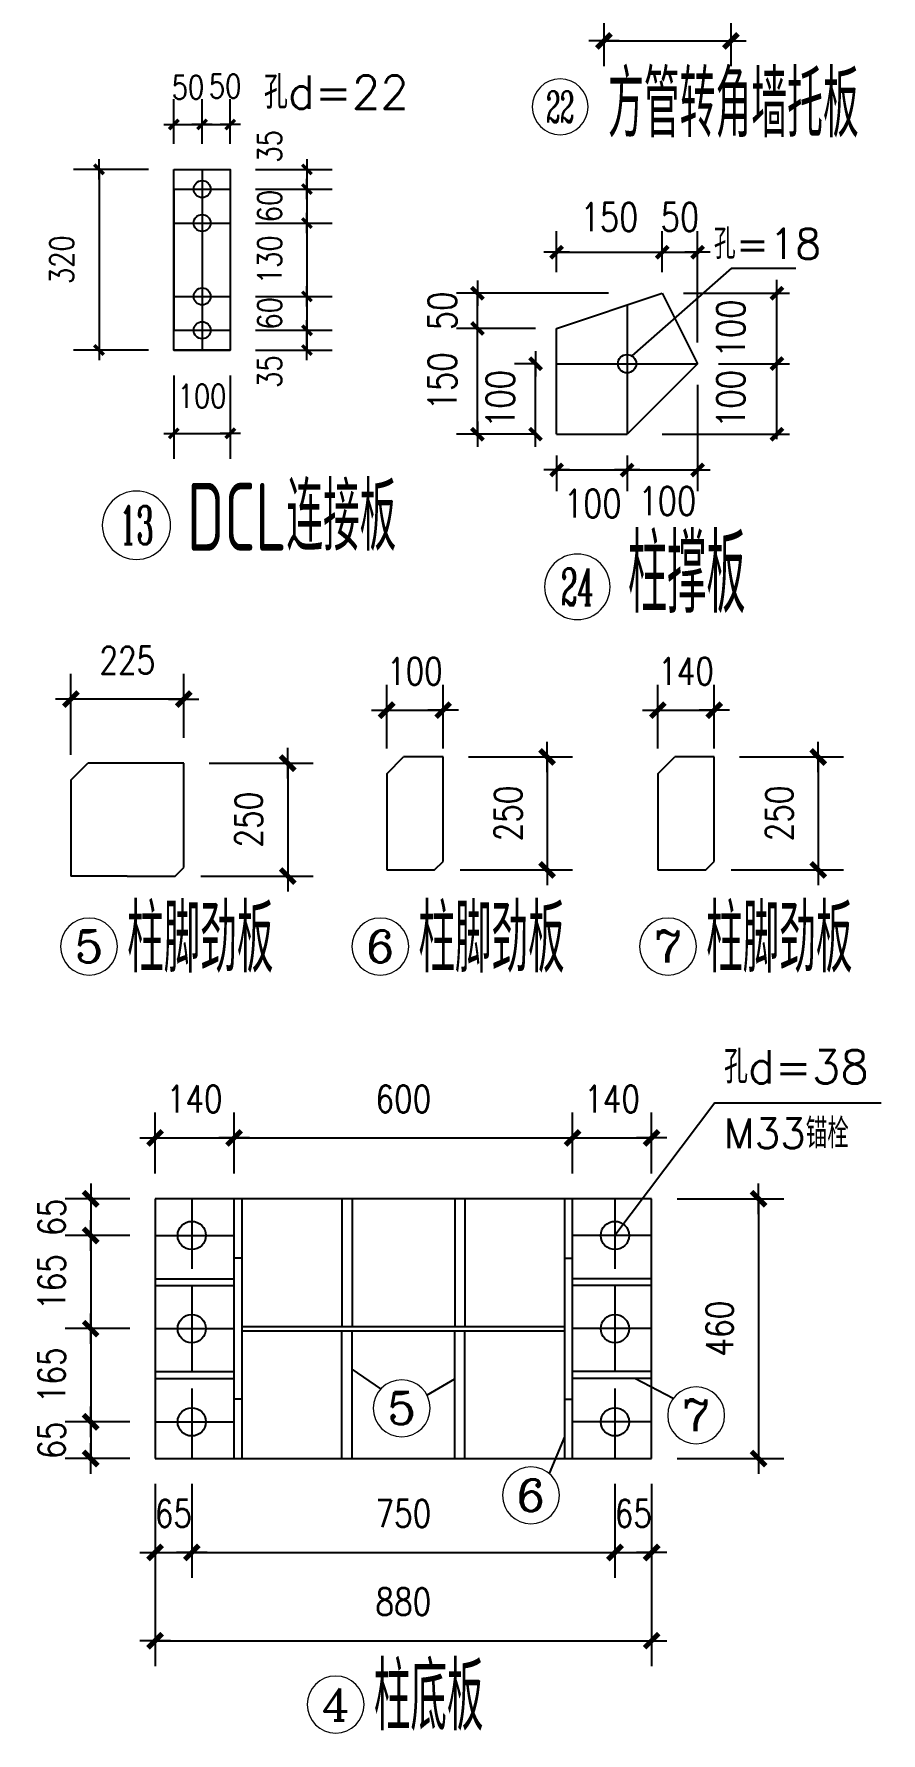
# Model space of a CAD drawing. Header units: millimetres. Extents: x 2451220 to 4527627, y -5186613 to -1639140.
# Drawn here: x 2491842 to 2494845, y -1710885 to -1704867 of the extents above; entities that cross this region are included whole.
import ezdxf
from ezdxf.enums import TextEntityAlignment as Align

# ---------------------------------------------------------------- set-up
doc = ezdxf.new("R2010")
doc.units = ezdxf.units.MM
doc.header["$LTSCALE"] = 1000
doc.header["$PDMODE"] = 34
doc.linetypes.add('CENTER', pattern=[50.8, 31.75, -6.35, 6.35, -6.35])
doc.layers.add('轴线层', color=1, linetype='CENTER', lineweight=15)
doc.layers.add('钢架', color=7, linetype='Continuous', lineweight=25)
doc.styles.add('COMPLEX', font='COMPLEX')
doc.styles.add('DIM_FONT', font='simplex.shx', dxfattribs={"width": 0.8, "bigfont": 'hztxt.shx'})
doc.styles.add('hz', font='gbenor.shx', dxfattribs={"width": 0.75, "height": 100, "bigfont": 'gbcbig.shx'})
doc.styles.get("Standard").update_dxf_attribs({"font": 'txt', "bigfont": 'gbcbig.shx'})
doc.dimstyles.new('WGH(2)', dxfattribs={"dimscale": 1.2, "dimtxt": 100, "dimasz": 0.5, "dimexe": 75, "dimexo": 75, "dimgap": 75, "dimtad": 1, "dimdec": 0, "dimlfac": 0.5, "dimzin": 0, "dimdsep": 46, "dimtxsty": 'DIM_FONT', "dimblk1": '_DIMX', "dimblk2": '_DIMX', "dimsah": 1, "dimcen": 0.09, "dimclrd": 3, "dimclre": 3, "dimclrt": 7, "dimadec": 0, "dimazin": 0, "dimtfac": 1, "dimtdec": 0, "dimtix": 1, "dimtmove": 2, "dimatfit": 3, "dimldrblk": '_DIMX', "dimfxl": 1, "dimtolj": 1, "dimtzin": 0, "dimarcsym": 0})
doc.dimstyles.new('WGH(3)', dxfattribs={"dimscale": 1.2, "dimtxt": 100, "dimasz": 0.3, "dimexe": 75, "dimexo": 75, "dimgap": 75, "dimtad": 1, "dimdec": 0, "dimlfac": 0.333333, "dimzin": 0, "dimdsep": 46, "dimtxsty": 'DIM_FONT', "dimblk1": '_DIMX', "dimblk2": '_DIMX', "dimsah": 1, "dimcen": 0.09, "dimclrd": 3, "dimclre": 3, "dimclrt": 7, "dimazin": 0, "dimtfac": 1, "dimtdec": 0, "dimtix": 1, "dimtmove": 2, "dimatfit": 3, "dimldrblk": '_DIMX', "dimfxl": 1, "dimtolj": 1, "dimtzin": 0, "dimarcsym": 0})

# ---------------------------------------------------------------- blocks, each defined once
blk = doc.blocks.new('_DIMX')
blk.add_line((-150, 0), (150, 0))
at = {"const_width": 50}
blk.add_lwpolyline([(-70, -70), (70, 70)], dxfattribs=at)
blk = doc.blocks.new('*D1784')
at = {"color": 3, "lineweight": -2}
for p, q in [((2492271.7, -1710002.4), (2492271.7, -1710335.1)), ((2492401.7, -1710002.4), (2492401.7, -1710335.1)), ((2492271.3, -1710245.1), (2492271, -1710245.1)), ((2492271.7, -1710245.1), (2492401.7, -1710245.1)), ((2492402, -1710245.1), (2492402.4, -1710245.1))]:
    blk.add_line(p, q, dxfattribs=at)
at = {"layer": 'Defpoints', "color": 0}
for p in [(2492271.7, -1709912.4), (2492401.7, -1709912.4), (2492401.7, -1710245.1)]:
    blk.add_point(p, dxfattribs=at)
at = {"color": 3, "lineweight": -2, "xscale": 0.36, "yscale": 0.36, "zscale": 0.36}
blk.add_blockref('_DIMX', (2492271.7, -1710245.1), dxfattribs=at)
at = {"color": 3, "lineweight": -2, "xscale": 0.36, "yscale": 0.36, "zscale": 0.36, "rotation": 180}
blk.add_blockref('_DIMX', (2492401.7, -1710245.1), dxfattribs=at)
at = {"color": 7, "insert": (2492336.7, -1710107.1), "char_height": 96, "attachment_point": 5, "style": 'DIM_FONT'}
blk.add_mtext('\\A1;65', dxfattribs=at)
blk = doc.blocks.new('*D1785')
at = {"color": 3, "lineweight": -2}
for p, q in [((2492401.7, -1710002.4), (2492401.7, -1710335.1)), ((2493901.7, -1710002.4), (2493901.7, -1710335.1)), ((2492402, -1710245.1), (2493901.3, -1710245.1))]:
    blk.add_line(p, q, dxfattribs=at)
at = {"layer": 'Defpoints', "color": 0}
for p in [(2492401.7, -1709912.4), (2493901.7, -1709912.4), (2493901.7, -1710245.1)]:
    blk.add_point(p, dxfattribs=at)
at = {"color": 3, "lineweight": -2, "xscale": 0.36, "yscale": 0.36, "zscale": 0.36, "rotation": 180}
blk.add_blockref('_DIMX', (2492401.7, -1710245.1), dxfattribs=at)
at = {"color": 3, "lineweight": -2, "xscale": 0.36, "yscale": 0.36, "zscale": 0.36}
blk.add_blockref('_DIMX', (2493901.7, -1710245.1), dxfattribs=at)
at = {"color": 7, "insert": (2493151.7, -1710107.1), "char_height": 96, "attachment_point": 5, "style": 'DIM_FONT'}
blk.add_mtext('\\A1;750', dxfattribs=at)
blk = doc.blocks.new('*D1786')
at = {"color": 3, "lineweight": -2}
for p, q in [((2493901.7, -1710002.4), (2493901.7, -1710335.1)), ((2494031.7, -1710002.4), (2494031.7, -1710335.1)), ((2493901.3, -1710245.1), (2493901, -1710245.1)), ((2493901.7, -1710245.1), (2494031.7, -1710245.1)), ((2494032, -1710245.1), (2494032.4, -1710245.1))]:
    blk.add_line(p, q, dxfattribs=at)
at = {"layer": 'Defpoints', "color": 0}
for p in [(2493901.7, -1709912.4), (2494031.7, -1709912.4), (2494031.7, -1710245.1)]:
    blk.add_point(p, dxfattribs=at)
at = {"color": 3, "lineweight": -2, "xscale": 0.36, "yscale": 0.36, "zscale": 0.36}
blk.add_blockref('_DIMX', (2493901.7, -1710245.1), dxfattribs=at)
at = {"color": 3, "lineweight": -2, "xscale": 0.36, "yscale": 0.36, "zscale": 0.36, "rotation": 180}
blk.add_blockref('_DIMX', (2494031.7, -1710245.1), dxfattribs=at)
at = {"color": 7, "insert": (2493966.7, -1710107.1), "char_height": 96, "attachment_point": 5, "style": 'DIM_FONT'}
blk.add_mtext('\\A1;65', dxfattribs=at)
blk = doc.blocks.new('*D1787')
at = {"color": 3, "lineweight": -2}
for p, q in [((2492181.7, -1708992.4), (2491953.3, -1708992.4)), ((2492043.3, -1708992), (2492043.3, -1708991.7)), ((2492043.3, -1708992.4), (2492043.3, -1709122.4)), ((2492181.7, -1709122.4), (2491953.3, -1709122.4)), ((2492043.3, -1709122.7), (2492043.3, -1709123.1))]:
    blk.add_line(p, q, dxfattribs=at)
at = {"layer": 'Defpoints', "color": 0}
for p in [(2492271.7, -1708992.4), (2492043.3, -1709122.4), (2492271.7, -1709122.4)]:
    blk.add_point(p, dxfattribs=at)
at = {"color": 3, "lineweight": -2, "xscale": 0.36, "yscale": 0.36, "zscale": 0.36}
for p, rotation in [((2492043.3, -1708992.4), 270), ((2492043.3, -1709122.4), 90)]:
    blk.add_blockref('_DIMX', p, dxfattribs=dict(at, rotation=rotation))
at = {"color": 7, "insert": (2491905.3, -1709057.4), "char_height": 96, "attachment_point": 5, "rotation": 90, "style": 'DIM_FONT'}
blk.add_mtext('\\A1;65', dxfattribs=at)
blk = doc.blocks.new('*D1788')
at = {"color": 3, "lineweight": -2}
for p, q in [((2492181.7, -1709122.4), (2491953.3, -1709122.4)), ((2492043.3, -1709122), (2492043.3, -1709121.7)), ((2492043.3, -1709122.4), (2492043.3, -1709452.4)), ((2492181.7, -1709452.4), (2491953.3, -1709452.4)), ((2492043.3, -1709452.7), (2492043.3, -1709453.1))]:
    blk.add_line(p, q, dxfattribs=at)
at = {"layer": 'Defpoints', "color": 0}
for p in [(2492271.7, -1709122.4), (2492043.3, -1709452.4), (2492271.7, -1709452.4)]:
    blk.add_point(p, dxfattribs=at)
at = {"color": 3, "lineweight": -2, "xscale": 0.36, "yscale": 0.36, "zscale": 0.36}
for p, rotation in [((2492043.3, -1709122.4), 270), ((2492043.3, -1709452.4), 90)]:
    blk.add_blockref('_DIMX', p, dxfattribs=dict(at, rotation=rotation))
at = {"color": 7, "insert": (2491905.3, -1709287.4), "char_height": 96, "attachment_point": 5, "rotation": 90, "style": 'DIM_FONT'}
blk.add_mtext('\\A1;165', dxfattribs=at)
blk = doc.blocks.new('*D1789')
at = {"color": 3, "lineweight": -2}
for p, q in [((2492181.7, -1709452.4), (2491953.3, -1709452.4)), ((2492043.3, -1709452), (2492043.3, -1709451.7)), ((2492043.3, -1709452.4), (2492043.3, -1709782.4)), ((2492181.7, -1709782.4), (2491953.3, -1709782.4)), ((2492043.3, -1709782.7), (2492043.3, -1709783.1))]:
    blk.add_line(p, q, dxfattribs=at)
at = {"layer": 'Defpoints', "color": 0}
for p in [(2492271.7, -1709452.4), (2492043.3, -1709782.4), (2492271.7, -1709782.4)]:
    blk.add_point(p, dxfattribs=at)
at = {"color": 3, "lineweight": -2, "xscale": 0.36, "yscale": 0.36, "zscale": 0.36}
for p, rotation in [((2492043.3, -1709452.4), 270), ((2492043.3, -1709782.4), 90)]:
    blk.add_blockref('_DIMX', p, dxfattribs=dict(at, rotation=rotation))
at = {"color": 7, "insert": (2491905.3, -1709617.4), "char_height": 96, "attachment_point": 5, "rotation": 90, "style": 'DIM_FONT'}
blk.add_mtext('\\A1;165', dxfattribs=at)
blk = doc.blocks.new('*D1790')
at = {"color": 3, "lineweight": -2}
for p, q in [((2492181.7, -1709782.4), (2491953.3, -1709782.4)), ((2492043.3, -1709782), (2492043.3, -1709781.7)), ((2492043.3, -1709782.4), (2492043.3, -1709912.4)), ((2492181.7, -1709912.4), (2491953.3, -1709912.4)), ((2492043.3, -1709912.7), (2492043.3, -1709913.1))]:
    blk.add_line(p, q, dxfattribs=at)
at = {"layer": 'Defpoints', "color": 0}
for p in [(2492271.7, -1709782.4), (2492043.3, -1709912.4), (2492271.7, -1709912.4)]:
    blk.add_point(p, dxfattribs=at)
at = {"color": 3, "lineweight": -2, "xscale": 0.36, "yscale": 0.36, "zscale": 0.36}
for p, rotation in [((2492043.3, -1709782.4), 270), ((2492043.3, -1709912.4), 90)]:
    blk.add_blockref('_DIMX', p, dxfattribs=dict(at, rotation=rotation))
at = {"color": 7, "insert": (2491905.3, -1709847.4), "char_height": 96, "attachment_point": 5, "rotation": 90, "style": 'DIM_FONT'}
blk.add_mtext('\\A1;65', dxfattribs=at)
blk = doc.blocks.new('*D1791')
at = {"color": 3, "lineweight": -2}
for p, q in [((2492271.7, -1708902.4), (2492271.7, -1708686.7)), ((2492551.7, -1708902.4), (2492551.7, -1708686.7)), ((2492271.3, -1708776.7), (2492271, -1708776.7)), ((2492271.7, -1708776.7), (2492551.7, -1708776.7)), ((2492552, -1708776.7), (2492552.4, -1708776.7))]:
    blk.add_line(p, q, dxfattribs=at)
at = {"layer": 'Defpoints', "color": 0}
for p in [(2492551.7, -1708776.7), (2492271.7, -1708992.4), (2492551.7, -1708992.4)]:
    blk.add_point(p, dxfattribs=at)
at = {"color": 3, "lineweight": -2, "xscale": 0.36, "yscale": 0.36, "zscale": 0.36}
blk.add_blockref('_DIMX', (2492271.7, -1708776.7), dxfattribs=at)
at = {"color": 3, "lineweight": -2, "xscale": 0.36, "yscale": 0.36, "zscale": 0.36, "rotation": 180}
blk.add_blockref('_DIMX', (2492551.7, -1708776.7), dxfattribs=at)
at = {"color": 7, "insert": (2492411.7, -1708638.7), "char_height": 96, "attachment_point": 5, "style": 'DIM_FONT'}
blk.add_mtext('\\A1;140', dxfattribs=at)
blk = doc.blocks.new('*D1792')
at = {"color": 3, "lineweight": -2}
for p, q in [((2492551.7, -1708902.4), (2492551.7, -1708686.7)), ((2493751.7, -1708902.4), (2493751.7, -1708686.7)), ((2492552, -1708776.7), (2493751.3, -1708776.7))]:
    blk.add_line(p, q, dxfattribs=at)
at = {"layer": 'Defpoints', "color": 0}
for p in [(2493751.7, -1708776.7), (2492551.7, -1708992.4), (2493751.7, -1708992.4)]:
    blk.add_point(p, dxfattribs=at)
at = {"color": 3, "lineweight": -2, "xscale": 0.36, "yscale": 0.36, "zscale": 0.36, "rotation": 180}
blk.add_blockref('_DIMX', (2492551.7, -1708776.7), dxfattribs=at)
at = {"color": 3, "lineweight": -2, "xscale": 0.36, "yscale": 0.36, "zscale": 0.36}
blk.add_blockref('_DIMX', (2493751.7, -1708776.7), dxfattribs=at)
at = {"color": 7, "insert": (2493151.7, -1708638.7), "char_height": 96, "attachment_point": 5, "style": 'DIM_FONT'}
blk.add_mtext('\\A1;600', dxfattribs=at)
blk = doc.blocks.new('*D1793')
at = {"color": 3, "lineweight": -2}
for p, q in [((2493751.7, -1708902.4), (2493751.7, -1708686.7)), ((2494031.7, -1708902.4), (2494031.7, -1708686.7)), ((2493751.3, -1708776.7), (2493751, -1708776.7)), ((2493751.7, -1708776.7), (2494031.7, -1708776.7)), ((2494032, -1708776.7), (2494032.4, -1708776.7))]:
    blk.add_line(p, q, dxfattribs=at)
at = {"layer": 'Defpoints', "color": 0}
for p in [(2494031.7, -1708776.7), (2493751.7, -1708992.4), (2494031.7, -1708992.4)]:
    blk.add_point(p, dxfattribs=at)
at = {"color": 3, "lineweight": -2, "xscale": 0.36, "yscale": 0.36, "zscale": 0.36}
blk.add_blockref('_DIMX', (2493751.7, -1708776.7), dxfattribs=at)
at = {"color": 3, "lineweight": -2, "xscale": 0.36, "yscale": 0.36, "zscale": 0.36, "rotation": 180}
blk.add_blockref('_DIMX', (2494031.7, -1708776.7), dxfattribs=at)
at = {"color": 7, "insert": (2493891.7, -1708638.7), "char_height": 96, "attachment_point": 5, "style": 'DIM_FONT'}
blk.add_mtext('\\A1;140', dxfattribs=at)
blk = doc.blocks.new('*D1794')
at = {"color": 3, "lineweight": -2}
for p, q in [((2494121.7, -1708992.4), (2494500.7, -1708992.4)), ((2494410.7, -1708992.7), (2494410.7, -1709912)), ((2494121.7, -1709912.4), (2494500.7, -1709912.4))]:
    blk.add_line(p, q, dxfattribs=at)
at = {"layer": 'Defpoints', "color": 0}
for p in [(2494031.7, -1708992.4), (2494031.7, -1709912.4), (2494410.7, -1709912.4)]:
    blk.add_point(p, dxfattribs=at)
at = {"color": 3, "lineweight": -2, "xscale": 0.36, "yscale": 0.36, "zscale": 0.36}
for p, rotation in [((2494410.7, -1708992.4), 90), ((2494410.7, -1709912.4), 270)]:
    blk.add_blockref('_DIMX', p, dxfattribs=dict(at, rotation=rotation))
at = {"color": 7, "insert": (2494272.7, -1709452.4), "char_height": 96, "attachment_point": 5, "rotation": 90, "style": 'DIM_FONT'}
blk.add_mtext('\\A1;460', dxfattribs=at)
blk = doc.blocks.new('*D1795')
at = {"color": 3, "lineweight": -2}
for p, q in [((2492271.7, -1710002.4), (2492271.7, -1710647.5)), ((2494031.7, -1710002.4), (2494031.7, -1710647.5)), ((2492272, -1710557.5), (2494031.3, -1710557.5))]:
    blk.add_line(p, q, dxfattribs=at)
at = {"layer": 'Defpoints', "color": 0}
for p in [(2492271.7, -1709912.4), (2494031.7, -1709912.4), (2494031.7, -1710557.5)]:
    blk.add_point(p, dxfattribs=at)
at = {"color": 3, "lineweight": -2, "xscale": 0.36, "yscale": 0.36, "zscale": 0.36, "rotation": 180}
blk.add_blockref('_DIMX', (2492271.7, -1710557.5), dxfattribs=at)
at = {"color": 3, "lineweight": -2, "xscale": 0.36, "yscale": 0.36, "zscale": 0.36}
blk.add_blockref('_DIMX', (2494031.7, -1710557.5), dxfattribs=at)
at = {"color": 7, "insert": (2493151.7, -1710419.5), "char_height": 96, "attachment_point": 5, "style": 'DIM_FONT'}
blk.add_mtext('\\A1;880', dxfattribs=at)
blk = doc.blocks.new('*D1796')
at = {"color": 3, "lineweight": -2}
for p, q in [((2492463.2, -1707449.5), (2492831.7, -1707449.5)), ((2492741.7, -1707449.8), (2492741.7, -1707849.1)), ((2492433.2, -1707849.5), (2492831.7, -1707849.5))]:
    blk.add_line(p, q, dxfattribs=at)
at = {"layer": 'Defpoints', "color": 0}
for p in [(2492373.2, -1707449.5), (2492343.2, -1707849.5), (2492741.7, -1707849.5)]:
    blk.add_point(p, dxfattribs=at)
at = {"color": 3, "lineweight": -2, "xscale": 0.36, "yscale": 0.36, "zscale": 0.36}
for p, rotation in [((2492741.7, -1707449.5), 90), ((2492741.7, -1707849.5), 270)]:
    blk.add_blockref('_DIMX', p, dxfattribs=dict(at, rotation=rotation))
at = {"color": 7, "insert": (2492603.7, -1707649.5), "char_height": 96, "attachment_point": 5, "rotation": 90, "style": 'DIM_FONT'}
blk.add_mtext('\\A1;250', dxfattribs=at)
blk = doc.blocks.new('*D1797')
at = {"color": 3, "lineweight": -2}
for p, q in [((2493382.5, -1707427.5), (2493751, -1707427.5)), ((2493661, -1707427.9), (2493661, -1707827.2)), ((2493352.5, -1707827.5), (2493751, -1707827.5))]:
    blk.add_line(p, q, dxfattribs=at)
at = {"layer": 'Defpoints', "color": 0}
for p in [(2493292.5, -1707427.5), (2493262.5, -1707827.5), (2493661, -1707827.5)]:
    blk.add_point(p, dxfattribs=at)
at = {"color": 3, "lineweight": -2, "xscale": 0.36, "yscale": 0.36, "zscale": 0.36}
for p, rotation in [((2493661, -1707427.5), 90), ((2493661, -1707827.5), 270)]:
    blk.add_blockref('_DIMX', p, dxfattribs=dict(at, rotation=rotation))
at = {"color": 7, "insert": (2493523, -1707627.5), "char_height": 96, "attachment_point": 5, "rotation": 90, "style": 'DIM_FONT'}
blk.add_mtext('\\A1;250', dxfattribs=at)
blk = doc.blocks.new('*D1798')
at = {"color": 3, "lineweight": -2}
for p, q in [((2493092.5, -1707397.5), (2493092.5, -1707171.9)), ((2493292.5, -1707397.5), (2493292.5, -1707171.9)), ((2493092.1, -1707261.9), (2493091.8, -1707261.9)), ((2493092.5, -1707261.9), (2493292.5, -1707261.9)), ((2493292.8, -1707261.9), (2493293.2, -1707261.9))]:
    blk.add_line(p, q, dxfattribs=at)
at = {"layer": 'Defpoints', "color": 0}
for p in [(2493292.5, -1707261.9), (2493092.5, -1707487.5), (2493292.5, -1707487.5)]:
    blk.add_point(p, dxfattribs=at)
at = {"color": 3, "lineweight": -2, "xscale": 0.36, "yscale": 0.36, "zscale": 0.36}
blk.add_blockref('_DIMX', (2493092.5, -1707261.9), dxfattribs=at)
at = {"color": 3, "lineweight": -2, "xscale": 0.36, "yscale": 0.36, "zscale": 0.36, "rotation": 180}
blk.add_blockref('_DIMX', (2493292.5, -1707261.9), dxfattribs=at)
at = {"color": 7, "insert": (2493192.5, -1707123.9), "char_height": 96, "attachment_point": 5, "style": 'DIM_FONT'}
blk.add_mtext('\\A1;100', dxfattribs=at)
blk = doc.blocks.new('*D1799')
at = {"color": 3, "lineweight": -2}
for p, q in [((2491973.2, -1707419.5), (2491973.2, -1707132.6)), ((2492373.2, -1707359.5), (2492373.2, -1707132.6)), ((2492372.8, -1707222.6), (2491973.6, -1707222.6))]:
    blk.add_line(p, q, dxfattribs=at)
at = {"layer": 'Defpoints', "color": 0}
for p in [(2491973.2, -1707222.6), (2492373.2, -1707449.5), (2491973.2, -1707509.5)]:
    blk.add_point(p, dxfattribs=at)
at = {"color": 3, "lineweight": -2, "xscale": 0.36, "yscale": 0.36, "zscale": 0.36, "rotation": 180}
blk.add_blockref('_DIMX', (2491973.2, -1707222.6), dxfattribs=at)
at = {"color": 3, "lineweight": -2, "xscale": 0.36, "yscale": 0.36, "zscale": 0.36}
blk.add_blockref('_DIMX', (2492373.2, -1707222.6), dxfattribs=at)
at = {"color": 7, "insert": (2492173.2, -1707084.6), "char_height": 96, "attachment_point": 5, "style": 'DIM_FONT'}
blk.add_mtext('\\A1;225', dxfattribs=at)
blk = doc.blocks.new('*D1800')
at = {"color": 3, "lineweight": -2}
for p, q in [((2494343.6, -1707427.5), (2494712.1, -1707427.5)), ((2494622.1, -1707427.9), (2494622.1, -1707827.2)), ((2494313.6, -1707827.5), (2494712.1, -1707827.5))]:
    blk.add_line(p, q, dxfattribs=at)
at = {"layer": 'Defpoints', "color": 0}
for p in [(2494253.6, -1707427.5), (2494223.6, -1707827.5), (2494622.1, -1707827.5)]:
    blk.add_point(p, dxfattribs=at)
at = {"color": 3, "lineweight": -2, "xscale": 0.36, "yscale": 0.36, "zscale": 0.36}
for p, rotation in [((2494622.1, -1707427.5), 90), ((2494622.1, -1707827.5), 270)]:
    blk.add_blockref('_DIMX', p, dxfattribs=dict(at, rotation=rotation))
at = {"color": 7, "insert": (2494484.1, -1707627.5), "char_height": 96, "attachment_point": 5, "rotation": 90, "style": 'DIM_FONT'}
blk.add_mtext('\\A1;250', dxfattribs=at)
blk = doc.blocks.new('*D1801')
at = {"color": 3, "lineweight": -2}
for p, q in [((2494053.6, -1707397.5), (2494053.6, -1707171.9)), ((2494253.6, -1707397.5), (2494253.6, -1707171.9)), ((2494053.2, -1707261.9), (2494052.8, -1707261.9)), ((2494053.6, -1707261.9), (2494253.6, -1707261.9)), ((2494253.9, -1707261.9), (2494254.3, -1707261.9))]:
    blk.add_line(p, q, dxfattribs=at)
at = {"layer": 'Defpoints', "color": 0}
for p in [(2494253.6, -1707261.9), (2494053.6, -1707487.5), (2494253.6, -1707487.5)]:
    blk.add_point(p, dxfattribs=at)
at = {"color": 3, "lineweight": -2, "xscale": 0.36, "yscale": 0.36, "zscale": 0.36}
blk.add_blockref('_DIMX', (2494053.6, -1707261.9), dxfattribs=at)
at = {"color": 3, "lineweight": -2, "xscale": 0.36, "yscale": 0.36, "zscale": 0.36, "rotation": 180}
blk.add_blockref('_DIMX', (2494253.6, -1707261.9), dxfattribs=at)
at = {"color": 7, "insert": (2494153.6, -1707123.9), "char_height": 96, "attachment_point": 5, "style": 'DIM_FONT'}
blk.add_mtext('\\A1;140', dxfattribs=at)
blk = doc.blocks.new('轴线标号')
at = {"lineweight": 13}
blk.add_circle((0, 0), 0.5, dxfattribs=at)
at = {"layer": '钢架', "lineweight": 13, "style": 'COMPLEX', "width": 1.041667}
blk.add_attdef('A', text='', height=0.56, dxfattribs=at).set_placement((-0.25, -0.28), (0.25, -0.28), align=Align.FIT)
blk = doc.blocks.new('*D385')
at = {"color": 3, "lineweight": -2}
for p, q in [((2493862.7, -1704722.1), (2493862.7, -1704981.2)), ((2494312.7, -1704722.1), (2494312.7, -1704981.2)), ((2493863.1, -1704891.2), (2494312.4, -1704891.2))]:
    blk.add_line(p, q, dxfattribs=at)
at = {"layer": 'Defpoints', "color": 0}
for p in [(2493862.7, -1704632.1), (2494312.7, -1704632.1), (2494312.7, -1704891.2)]:
    blk.add_point(p, dxfattribs=at)
at = {"color": 3, "lineweight": -2, "xscale": 0.36, "yscale": 0.36, "zscale": 0.36, "rotation": 180}
blk.add_blockref('_DIMX', (2493862.7, -1704891.2), dxfattribs=at)
at = {"color": 3, "lineweight": -2, "xscale": 0.36, "yscale": 0.36, "zscale": 0.36}
blk.add_blockref('_DIMX', (2494312.7, -1704891.2), dxfattribs=at)
at = {"color": 7, "insert": (2494087.7, -1704741.2), "char_height": 120, "attachment_point": 5, "style": 'DIM_FONT'}
blk.add_mtext('\\A1;200', dxfattribs=at)
blk = doc.blocks.new('*D1839')
at = {"color": 3, "lineweight": -2}
for p, q in [((2492248.1, -1705346.3), (2491983, -1705346.3)), ((2492073, -1705346.6), (2492073, -1705986.1)), ((2492248.1, -1705986.3), (2491983, -1705986.3))]:
    blk.add_line(p, q, dxfattribs=at)
at = {"layer": 'Defpoints', "color": 0}
for p in [(2492338.1, -1705346.3), (2492073, -1705986.3), (2492338.1, -1705986.3)]:
    blk.add_point(p, dxfattribs=at)
at = {"color": 3, "lineweight": -2, "xscale": 0.24, "yscale": 0.24, "zscale": 0.24}
for p, rotation in [((2492073, -1705346.3), 90), ((2492073, -1705986.3), 270)]:
    blk.add_blockref('_DIMX', p, dxfattribs=dict(at, rotation=rotation))
at = {"color": 7, "insert": (2491941, -1705666.3), "char_height": 84, "attachment_point": 5, "rotation": 90, "style": 'DIM_FONT'}
blk.add_mtext('\\A1;320', dxfattribs=at)
blk = doc.blocks.new('*D1840')
at = {"color": 3, "lineweight": -2}
for p, q in [((2492628.1, -1705346.3), (2492899.8, -1705346.3)), ((2492809.8, -1705346.1), (2492809.8, -1705345.8)), ((2492809.8, -1705346.3), (2492809.8, -1705416.3)), ((2492628.1, -1705416.3), (2492899.8, -1705416.3)), ((2492809.8, -1705416.6), (2492809.8, -1705416.8))]:
    blk.add_line(p, q, dxfattribs=at)
at = {"layer": 'Defpoints', "color": 0}
for p in [(2492538.1, -1705346.3), (2492538.1, -1705416.3), (2492809.8, -1705416.3)]:
    blk.add_point(p, dxfattribs=at)
at = {"color": 3, "lineweight": -2, "xscale": 0.24, "yscale": 0.24, "zscale": 0.24}
for p, rotation in [((2492809.8, -1705346.3), 270), ((2492809.8, -1705416.3), 90)]:
    blk.add_blockref('_DIMX', p, dxfattribs=dict(at, rotation=rotation))
at = {"color": 7, "insert": (2492677.8, -1705265), "char_height": 84, "attachment_point": 5, "rotation": 90, "style": 'DIM_FONT'}
blk.add_mtext('\\A1;35', dxfattribs=at)
blk = doc.blocks.new('*D1841')
at = {"color": 3, "lineweight": -2}
for p, q in [((2492628.1, -1705416.3), (2492899.8, -1705416.3)), ((2492809.8, -1705416.1), (2492809.8, -1705415.8)), ((2492809.8, -1705416.3), (2492809.8, -1705536.3)), ((2492628.1, -1705536.3), (2492899.8, -1705536.3)), ((2492809.8, -1705536.6), (2492809.8, -1705536.8))]:
    blk.add_line(p, q, dxfattribs=at)
at = {"layer": 'Defpoints', "color": 0}
for p in [(2492538.1, -1705416.3), (2492538.1, -1705536.3), (2492809.8, -1705536.3)]:
    blk.add_point(p, dxfattribs=at)
at = {"color": 3, "lineweight": -2, "xscale": 0.24, "yscale": 0.24, "zscale": 0.24}
for p, rotation in [((2492809.8, -1705416.3), 270), ((2492809.8, -1705536.3), 90)]:
    blk.add_blockref('_DIMX', p, dxfattribs=dict(at, rotation=rotation))
at = {"color": 7, "insert": (2492677.8, -1705476.3), "char_height": 84, "attachment_point": 5, "rotation": 90, "style": 'DIM_FONT'}
blk.add_mtext('\\A1;60', dxfattribs=at)
blk = doc.blocks.new('*D1842')
at = {"color": 3, "lineweight": -2}
for p, q in [((2492628.1, -1705536.3), (2492899.8, -1705536.3)), ((2492809.8, -1705536.1), (2492809.8, -1705535.8)), ((2492809.8, -1705536.3), (2492809.8, -1705796.3)), ((2492628.1, -1705796.3), (2492899.8, -1705796.3)), ((2492809.8, -1705796.6), (2492809.8, -1705796.8))]:
    blk.add_line(p, q, dxfattribs=at)
at = {"layer": 'Defpoints', "color": 0}
for p in [(2492538.1, -1705536.3), (2492538.1, -1705796.3), (2492809.8, -1705796.3)]:
    blk.add_point(p, dxfattribs=at)
at = {"color": 3, "lineweight": -2, "xscale": 0.24, "yscale": 0.24, "zscale": 0.24}
for p, rotation in [((2492809.8, -1705536.3), 270), ((2492809.8, -1705796.3), 90)]:
    blk.add_blockref('_DIMX', p, dxfattribs=dict(at, rotation=rotation))
at = {"color": 7, "insert": (2492677.8, -1705666.3), "char_height": 84, "attachment_point": 5, "rotation": 90, "style": 'DIM_FONT'}
blk.add_mtext('\\A1;130', dxfattribs=at)
blk = doc.blocks.new('*D1843')
at = {"color": 3, "lineweight": -2}
for p, q in [((2492628.1, -1705796.3), (2492899.8, -1705796.3)), ((2492809.8, -1705796.1), (2492809.8, -1705795.8)), ((2492809.8, -1705796.3), (2492809.8, -1705916.3)), ((2492628.1, -1705916.3), (2492899.8, -1705916.3)), ((2492809.8, -1705916.6), (2492809.8, -1705916.8))]:
    blk.add_line(p, q, dxfattribs=at)
at = {"layer": 'Defpoints', "color": 0}
for p in [(2492538.1, -1705796.3), (2492538.1, -1705916.3), (2492809.8, -1705916.3)]:
    blk.add_point(p, dxfattribs=at)
at = {"color": 3, "lineweight": -2, "xscale": 0.24, "yscale": 0.24, "zscale": 0.24}
for p, rotation in [((2492809.8, -1705796.3), 270), ((2492809.8, -1705916.3), 90)]:
    blk.add_blockref('_DIMX', p, dxfattribs=dict(at, rotation=rotation))
at = {"color": 7, "insert": (2492677.8, -1705856.3), "char_height": 84, "attachment_point": 5, "rotation": 90, "style": 'DIM_FONT'}
blk.add_mtext('\\A1;60', dxfattribs=at)
blk = doc.blocks.new('*D1844')
at = {"color": 3, "lineweight": -2}
for p, q in [((2492628.1, -1705916.3), (2492899.8, -1705916.3)), ((2492809.8, -1705916.1), (2492809.8, -1705915.8)), ((2492809.8, -1705916.3), (2492809.8, -1705986.3)), ((2492628.1, -1705986.3), (2492899.8, -1705986.3)), ((2492809.8, -1705986.6), (2492809.8, -1705986.8))]:
    blk.add_line(p, q, dxfattribs=at)
at = {"layer": 'Defpoints', "color": 0}
for p in [(2492538.1, -1705916.3), (2492538.1, -1705986.3), (2492809.8, -1705986.3)]:
    blk.add_point(p, dxfattribs=at)
at = {"color": 3, "lineweight": -2, "xscale": 0.24, "yscale": 0.24, "zscale": 0.24}
for p, rotation in [((2492809.8, -1705916.3), 270), ((2492809.8, -1705986.3), 90)]:
    blk.add_blockref('_DIMX', p, dxfattribs=dict(at, rotation=rotation))
at = {"color": 7, "insert": (2492677.8, -1706062.7), "char_height": 84, "attachment_point": 5, "rotation": 90, "style": 'DIM_FONT'}
blk.add_mtext('\\A1;35', dxfattribs=at)
blk = doc.blocks.new('*D1845')
at = {"color": 3, "lineweight": -2}
for p, q in [((2492338.1, -1705256.3), (2492338.1, -1705097.4)), ((2492438.1, -1705256.3), (2492438.1, -1705097.4)), ((2492337.8, -1705187.4), (2492337.6, -1705187.4)), ((2492338.1, -1705187.4), (2492438.1, -1705187.4)), ((2492438.3, -1705187.4), (2492438.6, -1705187.4))]:
    blk.add_line(p, q, dxfattribs=at)
at = {"layer": 'Defpoints', "color": 0}
for p in [(2492438.1, -1705187.4), (2492338.1, -1705346.3), (2492438.1, -1705346.3)]:
    blk.add_point(p, dxfattribs=at)
at = {"color": 3, "lineweight": -2, "xscale": 0.24, "yscale": 0.24, "zscale": 0.24}
blk.add_blockref('_DIMX', (2492338.1, -1705187.4), dxfattribs=at)
at = {"color": 3, "lineweight": -2, "xscale": 0.24, "yscale": 0.24, "zscale": 0.24, "rotation": 180}
blk.add_blockref('_DIMX', (2492438.1, -1705187.4), dxfattribs=at)
at = {"color": 7, "insert": (2492388.1, -1705055.4), "char_height": 84, "attachment_point": 5, "style": 'DIM_FONT'}
blk.add_mtext('\\A1;50', dxfattribs=at)
blk = doc.blocks.new('*D1846')
at = {"color": 3, "lineweight": -2}
for p, q in [((2492438.1, -1705256.3), (2492438.1, -1705097.4)), ((2492538.1, -1705256.3), (2492538.1, -1705097.4)), ((2492437.8, -1705187.4), (2492437.6, -1705187.4)), ((2492438.1, -1705187.4), (2492538.1, -1705187.4)), ((2492538.3, -1705187.4), (2492538.6, -1705187.4))]:
    blk.add_line(p, q, dxfattribs=at)
at = {"layer": 'Defpoints', "color": 0}
for p in [(2492538.1, -1705187.4), (2492438.1, -1705346.3), (2492538.1, -1705346.3)]:
    blk.add_point(p, dxfattribs=at)
at = {"color": 3, "lineweight": -2, "xscale": 0.24, "yscale": 0.24, "zscale": 0.24}
blk.add_blockref('_DIMX', (2492438.1, -1705187.4), dxfattribs=at)
at = {"color": 3, "lineweight": -2, "xscale": 0.24, "yscale": 0.24, "zscale": 0.24, "rotation": 180}
blk.add_blockref('_DIMX', (2492538.1, -1705187.4), dxfattribs=at)
at = {"color": 7, "insert": (2492519.9, -1705051.6), "char_height": 84, "attachment_point": 5, "style": 'DIM_FONT'}
blk.add_mtext('\\A1;50', dxfattribs=at)
blk = doc.blocks.new('*D1847')
at = {"color": 3, "lineweight": -2}
for p, q in [((2492338.1, -1706076.3), (2492338.1, -1706371.5)), ((2492538.1, -1706076.3), (2492538.1, -1706371.5)), ((2492337.8, -1706281.5), (2492337.6, -1706281.5)), ((2492338.1, -1706281.5), (2492538.1, -1706281.5)), ((2492538.3, -1706281.5), (2492538.6, -1706281.5))]:
    blk.add_line(p, q, dxfattribs=at)
at = {"layer": 'Defpoints', "color": 0}
for p in [(2492338.1, -1705986.3), (2492538.1, -1705986.3), (2492538.1, -1706281.5)]:
    blk.add_point(p, dxfattribs=at)
at = {"color": 3, "lineweight": -2, "xscale": 0.24, "yscale": 0.24, "zscale": 0.24}
blk.add_blockref('_DIMX', (2492338.1, -1706281.5), dxfattribs=at)
at = {"color": 3, "lineweight": -2, "xscale": 0.24, "yscale": 0.24, "zscale": 0.24, "rotation": 180}
blk.add_blockref('_DIMX', (2492538.1, -1706281.5), dxfattribs=at)
at = {"color": 7, "insert": (2492438.1, -1706149.5), "char_height": 84, "attachment_point": 5, "style": 'DIM_FONT'}
blk.add_mtext('\\A1;100', dxfattribs=at)

msp = doc.modelspace()

# ---------------------------------------------------------------- linework, layer by layer
for p, q in [((2492338.1, -1705346.3), (2492538.1, -1705346.3)), ((2492438.1, -1705346.3), (2492438.1, -1705986.3)), ((2492338.1, -1705416.3), (2492338.1, -1705916.3)), ((2492338.1, -1705416.3), (2492538.1, -1705416.3)), ((2492338.1, -1705416.3), (2492538.1, -1705416.3)), ((2492538.1, -1705416.3), (2492538.1, -1705916.3)), ((2492338.1, -1705536.3), (2492538.1, -1705536.3)), ((2494314.5, -1705696.8), (2493961.1, -1706006.8)), ((2494314.5, -1705696.8), (2494542.4, -1705696.8)), ((2493695, -1705909.9), (2494069.4, -1705785.1)), ((2494069.4, -1705785.1), (2494194.2, -1706034.7)), ((2492338.1, -1705796.3), (2492538.1, -1705796.3)), ((2493944.6, -1705826.7), (2493944.6, -1706284.3)), ((2493944.6, -1705826.7), (2493944.6, -1706284.3)), ((2493695, -1706284.3), (2493695, -1705909.9)), ((2492338.1, -1705916.3), (2492538.1, -1705916.3)), ((2492338.1, -1705986.3), (2492538.1, -1705986.3)), ((2493695, -1706034.7), (2494194.2, -1706034.7)), ((2494194.2, -1706034.7), (2493944.6, -1706284.3)), ((2493695, -1706284.3), (2493944.6, -1706284.3)), ((2491973.2, -1707509.5), (2492033.2, -1707449.5)), ((2492373.2, -1707449.5), (2492033.2, -1707449.5)), ((2492373.2, -1707819.5), (2492373.2, -1707449.5)), ((2493092.5, -1707487.5), (2493152.5, -1707427.5)), ((2493292.5, -1707427.5), (2493152.5, -1707427.5)), ((2493292.5, -1707797.5), (2493292.5, -1707427.5)), ((2494053.6, -1707487.5), (2494113.6, -1707427.5)), ((2494253.6, -1707427.5), (2494113.6, -1707427.5)), ((2494253.6, -1707797.5), (2494253.6, -1707427.5)), ((2491973.2, -1707509.5), (2491973.2, -1707849.5)), ((2493092.5, -1707487.5), (2493092.5, -1707827.5)), ((2494053.6, -1707487.5), (2494053.6, -1707827.5)), ((2492343.2, -1707849.5), (2492373.2, -1707819.5)), ((2493092.5, -1707827.5), (2493262.5, -1707827.5)), ((2493262.5, -1707827.5), (2493292.5, -1707797.5)), ((2494053.6, -1707827.5), (2494223.6, -1707827.5)), ((2494223.6, -1707827.5), (2494253.6, -1707797.5)), ((2492173.2, -1707849.5), (2491973.2, -1707849.5)), ((2492173.2, -1707849.5), (2492343.2, -1707849.5)), ((2494256, -1708652.8), (2493901.7, -1709122.4)), ((2494256, -1708652.8), (2494844.8, -1708652.8)), ((2492271.7, -1708992.4), (2492271.7, -1709912.4)), ((2494031.7, -1708992.4), (2492271.7, -1708992.4)), ((2492401.7, -1708992.4), (2492401.7, -1709240.4)), ((2492551.7, -1709912.4), (2492551.7, -1708992.4)), ((2492579.7, -1709912.4), (2492579.7, -1708992.4)), ((2492933.7, -1708992.4), (2492933.7, -1709444.4)), ((2492969.7, -1708992.4), (2492969.7, -1709444.4)), ((2493333.7, -1708992.4), (2493333.7, -1709444.4)), ((2493369.7, -1708992.4), (2493369.7, -1709444.4)), ((2493723.7, -1709912.4), (2493723.7, -1708992.4)), ((2493751.7, -1709912.4), (2493751.7, -1708992.4)), ((2493901.7, -1708992.4), (2493901.7, -1709240.4)), ((2494031.7, -1709912.4), (2494031.7, -1708992.4)), ((2492271.7, -1709122.4), (2492551.7, -1709122.4)), ((2494031.7, -1709122.4), (2493751.7, -1709122.4)), ((2492579.7, -1709202.4), (2492551.7, -1709202.4)), ((2493723.7, -1709202.4), (2493751.7, -1709202.4)), ((2492271.7, -1709276.1), (2492551.7, -1709276.1)), ((2494031.7, -1709276.1), (2493751.7, -1709276.1)), ((2492271.7, -1709300.1), (2492551.7, -1709300.1)), ((2492401.7, -1709300.1), (2492401.7, -1709604.7)), ((2494031.7, -1709300.1), (2493751.7, -1709300.1)), ((2493901.7, -1709300.1), (2493901.7, -1709604.7)), ((2492271.7, -1709452.4), (2492551.7, -1709452.4)), ((2492579.7, -1709444.4), (2493723.7, -1709444.4)), ((2492579.7, -1709460.4), (2493723.7, -1709460.4)), ((2492933.7, -1709912.4), (2492933.7, -1709460.4)), ((2492969.7, -1709912.4), (2492969.7, -1709460.4)), ((2493333.7, -1709912.4), (2493333.7, -1709460.4)), ((2493369.7, -1709912.4), (2493369.7, -1709460.4)), ((2494031.7, -1709452.4), (2493751.7, -1709452.4)), ((2492271.7, -1709604.7), (2492551.7, -1709604.7)), ((2492271.7, -1709628.7), (2492551.7, -1709628.7)), ((2493071.6, -1709666), (2492969.7, -1709595.9)), ((2493235.3, -1709687.6), (2493333.7, -1709629.7)), ((2494031.7, -1709604.7), (2493751.7, -1709604.7)), ((2494031.7, -1709628.7), (2493751.7, -1709628.7)), ((2494108.1, -1709699.7), (2493972, -1709628.7)), ((2492401.7, -1709664.4), (2492401.7, -1709912.4)), ((2492579.7, -1709702.4), (2492551.7, -1709702.4)), ((2493723.7, -1709702.4), (2493751.7, -1709702.4)), ((2493901.7, -1709664.4), (2493901.7, -1709912.4)), ((2492271.7, -1709782.4), (2492551.7, -1709782.4)), ((2494031.7, -1709782.4), (2493751.7, -1709782.4)), ((2493669.5, -1709965.9), (2493723.7, -1709835.9)), ((2492271.7, -1709912.4), (2494031.7, -1709912.4))]:
    msp.add_line(p, q)
at = {"color": 3}
for p, q in [((2493695, -1705710.2), (2493695, -1705565.2)), ((2494069.4, -1705710.2), (2494069.4, -1705565.2)), ((2494069.4, -1705710.2), (2494069.4, -1705565.2)), ((2494194.2, -1705959.8), (2494194.2, -1705565.2)), ((2493695.3, -1705640.1), (2494069.1, -1705640.1)), ((2494069.1, -1705640.1), (2494068.8, -1705640.1)), ((2494069.4, -1705640.1), (2494194.2, -1705640.1)), ((2494194.5, -1705640.1), (2494194.8, -1705640.1)), ((2493878.3, -1705785.1), (2493339.5, -1705785.1)), ((2493414.4, -1705909.9), (2493414.4, -1705785.1)), ((2494144.3, -1705785.1), (2494511.8, -1705785.1)), ((2494475.7, -1706111.1), (2494475.7, -1705737.3)), ((2493620.1, -1705909.9), (2493339.5, -1705909.9)), ((2493620.1, -1705909.9), (2493339.5, -1705909.9)), ((2493414.4, -1706284), (2493414.4, -1705910.2)), ((2493414.4, -1705910.2), (2493414.4, -1705910.5)), ((2494475.7, -1706302.4), (2494475.7, -1705928.6)), ((2493620.1, -1706034.7), (2493545.2, -1706034.7)), ((2493620.1, -1706034.4), (2493620.1, -1706034.1)), ((2493620.1, -1706284.3), (2493620.1, -1706034.7)), ((2494269.1, -1706034.7), (2494511.8, -1706034.7)), ((2494269.1, -1706034.7), (2494511.8, -1706034.7)), ((2494194.2, -1706109.6), (2494194.2, -1706486)), ((2493620.1, -1706284.3), (2493339.5, -1706284.3)), ((2493620.1, -1706284.3), (2493545.2, -1706284.3)), ((2493620.1, -1706284.6), (2493620.1, -1706284.9)), ((2494069.4, -1706284.3), (2494511.8, -1706284.3)), ((2493695, -1706359.2), (2493695, -1706486)), ((2493944.6, -1706359.2), (2493944.6, -1706486)), ((2493944.6, -1706359.2), (2493944.6, -1706486)), ((2493695.3, -1706411.1), (2493944.3, -1706411.1)), ((2493944.9, -1706411.1), (2494193.9, -1706411.1))]:
    msp.add_line(p, q, dxfattribs=at)
msp.add_lwpolyline([(2492338.1, -1705346.3), (2492538.1, -1705346.3), (2492538.1, -1705986.3), (2492338.1, -1705986.3)], close=True)
for centre, radius in [((2492438.1, -1705416.3), 30), ((2492438.1, -1705536.3), 30), ((2492438.1, -1705796.3), 30), ((2492438.1, -1705916.3), 30), ((2493944.6, -1706034.7), 32.4), ((2492401.7, -1709122.4), 50), ((2493901.7, -1709122.4), 50), ((2492401.7, -1709452.4), 50), ((2493901.7, -1709452.4), 50), ((2492401.7, -1709782.4), 50), ((2493901.7, -1709782.4), 50)]:
    msp.add_circle(centre, radius)

# ---------------------------------------------------------------- block references
ref = msp.add_blockref('轴线标号', (2493707.4, -1705124.6), dxfattribs=dict(xscale=-197.7854466270655, yscale=197.7854466270655, zscale=197.7854466273605))
ref.add_attrib('A', '22', dxfattribs={"layer": '钢架', "lineweight": 13, "height": 110.76, "style": 'COMPLEX', "width": 0.551471}).set_placement((2493658, -1705180), (2493756.9, -1705180), align=Align.FIT)
at = {"color": 3, "xscale": 0.299519999884069, "yscale": 0.299519999884069, "zscale": 0.29952}
for p, rotation in [((2493695, -1705640.1), 180), ((2494194.2, -1705640.1), 180), ((2493414.4, -1705785.1), 270), ((2493414.4, -1705909.9), 90), ((2493414.4, -1705909.9), 90), ((2493620.1, -1706034.7), 270), ((2493414.4, -1706284.3), 270), ((2493620.1, -1706284.3), 90), ((2493695, -1706411.1), 180), ((2493944.6, -1706411.1), 180)]:
    msp.add_blockref('_DIMX', p, dxfattribs=dict(at, rotation=rotation))
for p in [(2494069.4, -1705640.1), (2494069.4, -1705640.1), (2494475.7, -1705785.1), (2494475.7, -1706034.7), (2494475.7, -1706284.3), (2493944.6, -1706411.1), (2494194.2, -1706411.1)]:
    msp.add_blockref('_DIMX', p, dxfattribs=at)
ref = msp.add_blockref('轴线标号', (2492205.7, -1706606.6), dxfattribs=dict(xscale=-242.1862611761317, yscale=242.1862611765973, zscale=242.1862611763598))
ref.add_attrib('A', '13', dxfattribs={"layer": '钢架', "lineweight": 13, "height": 135.62, "style": 'COMPLEX', "width": 0.646552}).set_placement((2492145.1, -1706674.4), (2492266.2, -1706674.4), align=Align.FIT)
ref = msp.add_blockref('轴线标号', (2493768.5, -1706824.9), dxfattribs=dict(xscale=-232.0951669607311, yscale=232.0951669607311, zscale=232.0951669606781))
ref.add_attrib('A', '24', dxfattribs={"layer": '钢架', "lineweight": 13, "height": 129.97, "style": 'COMPLEX', "width": 0.520833}).set_placement((2493710.5, -1706889.9), (2493826.5, -1706889.9), align=Align.FIT)
ref = msp.add_blockref('轴线标号', (2492037.7, -1708099), dxfattribs=dict(xscale=-201.8218843135983, yscale=201.8218843135983, zscale=201.8218843136332))
ref.add_attrib('A', '5', dxfattribs={"layer": '钢架', "lineweight": 13, "height": 113, "style": 'COMPLEX', "width": 1.339286}).set_placement((2491987.2, -1708155.5), (2492088.1, -1708155.5), align=Align.FIT)
ref = msp.add_blockref('轴线标号', (2493069.9, -1708099), dxfattribs=dict(xscale=-201.8218843135983, yscale=201.8218843135983, zscale=201.8218843136332))
ref.add_attrib('A', '6', dxfattribs={"layer": '钢架', "lineweight": 13, "height": 113, "style": 'COMPLEX', "width": 1.339286}).set_placement((2493019.5, -1708155.5), (2493120.4, -1708155.5), align=Align.FIT)
ref = msp.add_blockref('轴线标号', (2494089.9, -1708099), dxfattribs=dict(xscale=-201.8218843135983, yscale=201.8218843135983, zscale=201.8218843136332))
ref.add_attrib('A', '7', dxfattribs={"layer": '钢架', "lineweight": 13, "height": 113, "style": 'COMPLEX', "width": 1.339286}).set_placement((2494039.5, -1708155.5), (2494140.4, -1708155.5), align=Align.FIT)
ref = msp.add_blockref('轴线标号', (2493145.9, -1709734.3), dxfattribs=dict(xscale=-201.8218843135983, yscale=201.8218843135983, zscale=201.8218843136332))
ref.add_attrib('A', '5', dxfattribs={"layer": '钢架', "lineweight": 13, "height": 113, "style": 'COMPLEX', "width": 1.339286}).set_placement((2493095.5, -1709790.8), (2493196.4, -1709790.8), align=Align.FIT)
ref = msp.add_blockref('轴线标号', (2494189.5, -1709759.4), dxfattribs=dict(xscale=-201.8218843135983, yscale=201.8218843135983, zscale=201.8218843136332))
ref.add_attrib('A', '7', dxfattribs={"layer": '钢架', "lineweight": 13, "height": 113, "style": 'COMPLEX', "width": 1.339286}).set_placement((2494139, -1709816), (2494239.9, -1709816), align=Align.FIT)
ref = msp.add_blockref('轴线标号', (2493603.8, -1710042.6), dxfattribs=dict(xscale=-201.8218843135983, yscale=201.8218843135983, zscale=201.8218843136332))
ref.add_attrib('A', '6', dxfattribs={"layer": '钢架', "lineweight": 13, "height": 113, "style": 'COMPLEX', "width": 1.339286}).set_placement((2493553.4, -1710099.1), (2493654.3, -1710099.1), align=Align.FIT)
ref = msp.add_blockref('轴线标号', (2492911.8, -1710783.7), dxfattribs=dict(xscale=-201.8218843135983, yscale=201.8218843135983, zscale=201.8218843136332))
ref.add_attrib('A', '4', dxfattribs={"layer": '钢架', "lineweight": 13, "height": 113, "style": 'COMPLEX', "width": 1.171875}).set_placement((2492861.4, -1710840.2), (2492962.3, -1710840.2), align=Align.FIT)

# ---------------------------------------------------------------- texts
at = {"style": 'hz', "width": 0.7}
msp.add_text('柱撑板', height=276, dxfattribs=at).set_placement((2493947.5, -1706917.3))
at = {"color": 7, "char_height": 99.84, "attachment_point": 5, "style": 'DIM_FONT'}
for s, insert in [('\\A1;150', (2493882.2, -1705515.3)), ('\\A1;50', (2494131.8, -1705515.3)), ('\\A1;100', (2493823, -1706529.7)), ('\\A1;100', (2494087.4, -1706520.8))]:
    msp.add_mtext(s, dxfattribs=dict(at, insert=insert))
at = {"color": 7, "char_height": 99.84, "attachment_point": 5, "rotation": 90, "style": 'DIM_FONT'}
for s, insert in [('\\A1;50', (2493289.6, -1705847.5)), ('\\A1;100', (2494312.1, -1705909.9)), ('\\A1;150', (2493289.6, -1706097.1)), ('\\A1;100', (2493495.3, -1706159.5)), ('\\A1;100', (2494312.1, -1706159.5))]:
    msp.add_mtext(s, dxfattribs=dict(at, insert=insert))
at = {"insert": (2492384.8, -1706456.8), "char_height": 240, "width": 983.576, "attachment_point": 1, "style": 'hz'}
msp.add_mtext('DCL连接板', dxfattribs=at)
at = {"layer": '轴线层', "color": 4, "lineweight": -3}
msp.add_text('孔=18', height=107.02, dxfattribs=at).set_placement((2494252.4, -1705663.6))
at = {"layer": '轴线层', "color": 0, "linetype": 'ByBlock', "attachment_point": 1}
for s, insert, char_height, own_width in [('孔d=22', (2492657.6, -1705014.2), 117.6, 1446.473), ('孔d=38', (2494288.3, -1708466.1), 117.6, 1446.473), ('M33锚栓', (2494287.7, -1708707.7), 105.84, 1301.826)]:
    msp.add_mtext_dynamic_manual_height_columns(s, width=1506.743, gutter_width=12.5, heights=[336], dxfattribs=dict(at, insert=insert, char_height=char_height)).dxf.set("width", own_width)
at = {"layer": '钢架', "lineweight": 13, "insert": (2493876.9, -1704997.5), "char_height": 235.2, "attachment_point": 1, "style": 'hz'}
msp.add_mtext_dynamic_manual_height_columns('方管转角墙托板', width=1506.743, gutter_width=12.5, heights=[336], dxfattribs=at).dxf.set("width", 1476.608)
at = {"layer": '钢架', "lineweight": 13, "char_height": 240, "width": 983.576, "attachment_point": 1, "style": 'hz'}
for s, insert in [('柱脚劲板', (2492172.7, -1707951.1)), ('柱脚劲板', (2493205, -1707951.1)), ('柱脚劲板', (2494225, -1707951.1)), ('柱底板', (2493046.9, -1710635.7))]:
    msp.add_mtext(s, dxfattribs=dict(at, insert=insert))

# ---------------------------------------------------------------- dimensions: what is measured, and where the dimension line sits
dim = msp.add_linear_dim(base=(2494312.7, -1704891.2), p1=(2493862.7, -1704632.1), p2=(2494312.7, -1704632.1), text='200', dimstyle='WGH(3)')
dim.commit()
dim.dimension.update_dxf_attribs({"geometry": '*D385', "text_midpoint": (2494087.7, -1704741.2)})
for base, p1, p2, override, picture, middle in [((2492438.1, -1705187.4), (2492338.1, -1705346.3), (2492438.1, -1705346.3), {"dimtxt": 70, "dimasz": 0.2}, '*D1845', (2492388.1, -1705055.4)), ((2492538.1, -1706281.5), (2492338.1, -1705986.3), (2492538.1, -1705986.3), {"dimtxt": 70, "dimasz": 0.2}, '*D1847', (2492438.1, -1706149.5)), ((2492551.7, -1708776.7), (2492271.7, -1708992.4), (2492551.7, -1708992.4), {"dimtxt": 80, "dimasz": 0.3}, '*D1791', (2492411.7, -1708638.7)), ((2493751.7, -1708776.7), (2492551.7, -1708992.4), (2493751.7, -1708992.4), {"dimtxt": 80, "dimasz": 0.3}, '*D1792', (2493151.7, -1708638.7)), ((2494031.7, -1708776.7), (2493751.7, -1708992.4), (2494031.7, -1708992.4), {"dimtxt": 80, "dimasz": 0.3}, '*D1793', (2493891.7, -1708638.7)), ((2492401.7, -1710245.1), (2492271.7, -1709912.4), (2492401.7, -1709912.4), {"dimtxt": 80, "dimasz": 0.3}, '*D1784', (2492336.7, -1710107.1)), ((2494031.7, -1710557.5), (2492271.7, -1709912.4), (2494031.7, -1709912.4), {"dimtxt": 80, "dimasz": 0.3}, '*D1795', (2493151.7, -1710419.5)), ((2493901.7, -1710245.1), (2492401.7, -1709912.4), (2493901.7, -1709912.4), {"dimtxt": 80, "dimasz": 0.3}, '*D1785', (2493151.7, -1710107.1)), ((2494031.7, -1710245.1), (2493901.7, -1709912.4), (2494031.7, -1709912.4), {"dimtxt": 80, "dimasz": 0.3}, '*D1786', (2493966.7, -1710107.1))]:
    dim = msp.add_linear_dim(base=base, p1=p1, p2=p2, dimstyle='WGH(2)', override=override)
    dim.commit()
    dim.dimension.update_dxf_attribs({"geometry": picture, "text_midpoint": middle})
dim = msp.add_linear_dim(base=(2492538.1, -1705187.4), p1=(2492438.1, -1705346.3), p2=(2492538.1, -1705346.3), dimstyle='WGH(2)', override={"dimtxt": 70, "dimasz": 0.2})
dim.commit()
dim.dimension.update_dxf_attribs({"geometry": '*D1846', "text_midpoint": (2492519.9, -1705051.6), "dimtype": 160})
for base, p1, p2, picture, middle in [((2492809.8, -1705416.3), (2492538.1, -1705346.3), (2492538.1, -1705416.3), '*D1840', (2492677.8, -1705265)), ((2492809.8, -1705986.3), (2492538.1, -1705916.3), (2492538.1, -1705986.3), '*D1844', (2492677.8, -1706062.7))]:
    dim = msp.add_linear_dim(base=base, p1=p1, p2=p2, angle=90, dimstyle='WGH(2)', override={"dimtxt": 70, "dimasz": 0.2})
    dim.commit()
    dim.dimension.update_dxf_attribs({"geometry": picture, "text_midpoint": middle, "dimtype": 160})
for base, p1, p2, override, picture, middle in [((2492073, -1705986.3), (2492338.1, -1705346.3), (2492338.1, -1705986.3), {"dimtxt": 70, "dimasz": 0.2}, '*D1839', (2491941, -1705666.3)), ((2492809.8, -1705536.3), (2492538.1, -1705416.3), (2492538.1, -1705536.3), {"dimtxt": 70, "dimasz": 0.2}, '*D1841', (2492677.8, -1705476.3)), ((2492809.8, -1705796.3), (2492538.1, -1705536.3), (2492538.1, -1705796.3), {"dimtxt": 70, "dimasz": 0.2}, '*D1842', (2492677.8, -1705666.3)), ((2492809.8, -1705916.3), (2492538.1, -1705796.3), (2492538.1, -1705916.3), {"dimtxt": 70, "dimasz": 0.2}, '*D1843', (2492677.8, -1705856.3)), ((2492043.3, -1709122.4), (2492271.7, -1708992.4), (2492271.7, -1709122.4), {"dimtxt": 80, "dimasz": 0.3}, '*D1787', (2491905.3, -1709057.4)), ((2494410.7, -1709912.4), (2494031.7, -1708992.4), (2494031.7, -1709912.4), {"dimtxt": 80, "dimasz": 0.3}, '*D1794', (2494272.7, -1709452.4)), ((2492043.3, -1709452.4), (2492271.7, -1709122.4), (2492271.7, -1709452.4), {"dimtxt": 80, "dimasz": 0.3}, '*D1788', (2491905.3, -1709287.4)), ((2492043.3, -1709782.4), (2492271.7, -1709452.4), (2492271.7, -1709782.4), {"dimtxt": 80, "dimasz": 0.3}, '*D1789', (2491905.3, -1709617.4)), ((2492043.3, -1709912.4), (2492271.7, -1709782.4), (2492271.7, -1709912.4), {"dimtxt": 80, "dimasz": 0.3}, '*D1790', (2491905.3, -1709847.4))]:
    dim = msp.add_linear_dim(base=base, p1=p1, p2=p2, angle=90, dimstyle='WGH(2)', override=override)
    dim.commit()
    dim.dimension.update_dxf_attribs({"geometry": picture, "text_midpoint": middle})
for base, p1, p2, text, picture, middle in [((2491973.2, -1707222.6), (2492373.2, -1707449.5), (2491973.2, -1707509.5), '225', '*D1799', (2492173.2, -1707084.6)), ((2493292.5, -1707261.9), (2493092.5, -1707487.5), (2493292.5, -1707487.5), '100', '*D1798', (2493192.5, -1707123.9)), ((2494253.6, -1707261.9), (2494053.6, -1707487.5), (2494253.6, -1707487.5), '140', '*D1801', (2494153.6, -1707123.9))]:
    dim = msp.add_linear_dim(base=base, p1=p1, p2=p2, text=text, dimstyle='WGH(2)', override={"dimtxt": 80, "dimasz": 0.3})
    dim.commit()
    dim.dimension.update_dxf_attribs({"geometry": picture, "text_midpoint": middle})
for base, p1, p2, picture, middle in [((2492741.7, -1707849.5), (2492373.2, -1707449.5), (2492343.2, -1707849.5), '*D1796', (2492603.7, -1707649.5)), ((2493661, -1707827.5), (2493292.5, -1707427.5), (2493262.5, -1707827.5), '*D1797', (2493523, -1707627.5)), ((2494622.1, -1707827.5), (2494253.6, -1707427.5), (2494223.6, -1707827.5), '*D1800', (2494484.1, -1707627.5))]:
    dim = msp.add_linear_dim(base=base, p1=p1, p2=p2, angle=90, text='250', dimstyle='WGH(2)', override={"dimtxt": 80, "dimasz": 0.3})
    dim.commit()
    dim.dimension.update_dxf_attribs({"geometry": picture, "text_midpoint": middle})

doc.saveas('drawing.dxf')
